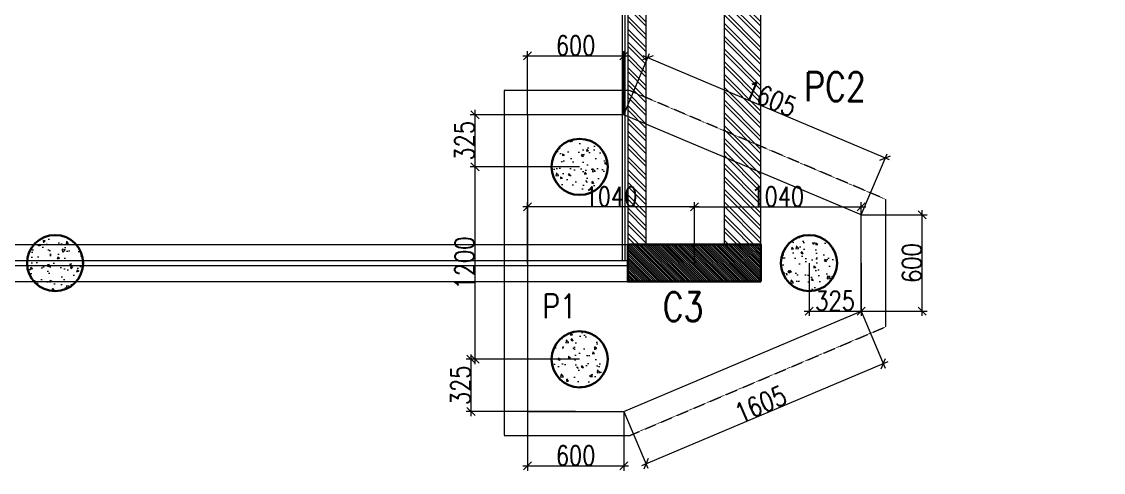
# Model space of a CAD drawing. Header units: metres. Extents: x 5205117 to 5948571, y 646915 to 1143748.
# Drawn here: x 5323873 to 5330616, y 797072 to 799882 of the extents above; entities that cross this region are included whole.
import ezdxf

# ---------------------------------------------------------------- set-up
doc = ezdxf.new("R2010")
doc.units = ezdxf.units.M
doc.header["$MEASUREMENT"] = 0
doc.header["$PDMODE"] = 35
doc.header["$PDSIZE"] = 10
doc.linetypes.add('DASHED', pattern=[0.75, 0.5, -0.25])
doc.linetypes.add('HIDDEN', pattern=[0.375, 0.25, -0.125])
doc.layers.get('0').update_dxf_attribs({"color": 1, "linetype": 'DASHED', "lineweight": 30})
doc.layers.add('A-GF', color=8, linetype='Continuous', lineweight=0, transparency=0.5)
for name, color, linetype, lineweight in [('dim start point', 10, 'Continuous', 0), ('S-COLUMN & WALL', 5, 'Continuous', 30), ('S-COLUMN_H', 250, 'Continuous', 0), ('S-FOUND-EXCAVATION', 253, 'HIDDEN', 0), ('S-FOUND-FOOTING', 7, 'Continuous', 15), ('S-PILE', 96, 'Continuous', 30), ('S-TEXT', 7, 'Continuous', 0), ('S-TEXT COL.', 1, 'Continuous', 0), ('S-TEXT PILE', 7, 'Continuous', 0)]:
    doc.layers.add(name, color=color, linetype=linetype, lineweight=lineweight)
doc.styles.add('C-ROOM', font='arial.ttf')
doc.styles.add('SETU 1', font='romans.shx', dxfattribs={"width": 0.8})
doc.dimstyles.new('A-DIM 100', dxfattribs={"dimscale": 100, "dimtxt": 2.5, "dimasz": 1.5, "dimexe": 1, "dimexo": 1, "dimgap": 0.5, "dimtad": 1, "dimdec": 0, "dimrnd": 5, "dimzin": 3, "dimdsep": 46, "dimtxsty": 'C-ROOM', "dimblk1": 'ARCHTICK', "dimblk2": 'ARCHTICK', "dimsah": 1, "dimcen": 1.5, "dimdle": 1, "dimclrd": 256, "dimclre": 256, "dimclrt": 256, "dimadec": 0, "dimazin": 0, "dimtfac": 0.6, "dimtdec": 0, "dimtofl": 0, "dimtmove": 1, "dimatfit": 3, "dimfxl": 1, "dimtolj": 1, "dimtzin": 0, "dimlwd": -1, "dimlwe": -1, "dimarcsym": 0})

# ---------------------------------------------------------------- blocks, each defined once
blk = doc.blocks.new('GBFB')
at = {"layer": 'A-GF', "ltscale": 5}
h = blk.add_hatch(dxfattribs=at)
h.set_pattern_fill('ANSI32', color=256, scale=150)
h.set_pattern_definition([(45, (2305818.317735393, 430359.1083499617), (-39.7747564417433, 39.7747564417433), []), (45, (2305844.834239643, 430359.1083499617), (-39.7747564417433, 39.7747564417433), [])])
h.paths.add_polyline_path([(2613559.22199503, 713331.9033151702), (2613559.22199503, 714066.9033151699), (2618134.221995029, 714066.9033151697), (2618134.221995029, 713331.9033151702), (2618364.22199503, 713331.9033151702), (2618364.22199503, 713951.9033151697), (2621064.221995032, 713951.9033151699), (2621064.221995032, 713331.9033151702), (2621294.221995032, 713331.9033151702), (2621294.221995032, 714181.9033151697), (2612581.72199503, 714181.9033151699), (2612581.72199503, 714081.9033151702), (2612481.72199503, 714081.9033151702), (2612481.72199503, 714181.9033151702), (2611504.22199503, 714181.9033151699), (2611504.22199503, 712216.9033151701), (2613559.22199503, 712216.9033151701), (2613559.22199503, 712331.9033151701), (2611734.22199503, 712331.9033151701), (2611734.22199503, 713951.9033151697), (2613329.22199503, 713951.9033151697), (2613329.22199503, 713331.9033151702)])
h.paths.add_polyline_path([(2622409.221995032, 713556.90331517), (2622614.22199503, 713556.90331517), (2622614.22199503, 713951.9033151701), (2622409.221995032, 713951.9033151701)], flags=16)
h.paths.add_polyline_path([(2623099.221995032, 714181.9033151701), (2623099.221995032, 713951.9033151701), (2622729.22199503, 713951.9033151701), (2622729.22199503, 713556.9033151701), (2623099.221995032, 713556.9033151701), (2623099.221995032, 713441.9033151701), (2622409.221995032, 713441.9033151701), (2622409.221995032, 713331.9033151702), (2622294.221995032, 713331.9033151702), (2622294.221995032, 714181.9033151701)], flags=17)
h.paths.add_polyline_path([(2630534.22199503, 706806.9033151697), (2628524.22199503, 706806.9033151697), (2628524.22199503, 706181.9033151697), (2628409.22199503, 706181.9033151697), (2628409.22199503, 707036.9033151699), (2630764.22199503, 707036.9033151699), (2630764.22199503, 703411.9033151699), (2626104.22199503, 703411.9033151699), (2626104.22199503, 704011.9033151697), (2626704.22199503, 704011.9033151697), (2626704.22199503, 706806.9033151697), (2626104.22199503, 706806.9033151697), (2626104.22199503, 708786.9033151701), (2626934.221995029, 708786.9033151701), (2626934.221995029, 707036.9033151699), (2627384.22199503, 707036.9033151699), (2627384.22199503, 706806.9033151697), (2626934.221995029, 706806.9033151697), (2626934.221995029, 705281.9033151696), (2628524.22199503, 705281.9033151696), (2628524.22199503, 705051.9033151697), (2626934.221995029, 705051.9033151697), (2626934.221995029, 703641.9033151699), (2630534.22199503, 703641.9033151699)])
h.paths.add_polyline_path([(2626334.221995029, 714181.9033151701), (2627304.22199503, 714181.9033151701), (2627304.22199503, 713951.9033151701), (2626934.221995029, 713951.9033151701), (2626934.221995029, 711316.9033151701), (2628734.22199503, 711316.9033151701), (2628734.22199503, 711916.9033151701), (2628849.22199503, 711916.9033151701), (2628849.22199503, 711316.9033151701), (2630649.22199503, 711316.9033151701), (2630649.22199503, 711916.9033151701), (2630764.22199503, 711916.9033151699), (2630764.22199503, 711086.9033151701), (2618134.22199503, 711086.90331517), (2618134.221995029, 712331.9033151694), (2618364.22199503, 712331.9033151694), (2618364.22199503, 711316.9033151701), (2622294.221995032, 711316.9033151701), (2622294.221995032, 712431.9033151697), (2622409.221995032, 712431.9033151697), (2622409.221995032, 711316.9033151703), (2625159.22199503, 711316.9033151703), (2625159.22199503, 712531.9033151702), (2625274.22199503, 712531.9033151702), (2625274.22199503, 711316.9033151703), (2626704.22199503, 711316.9033151701), (2626704.22199503, 713441.9033151701), (2625274.22199503, 713441.9033151701), (2625274.22199503, 713331.9033151702), (2625159.22199503, 713331.9033151702), (2625159.22199503, 713556.9033151701), (2626704.22199503, 713556.9033151701), (2626704.22199503, 713951.9033151701), (2626334.221995029, 713951.9033151701)])
h.paths.add_polyline_path([(2613029.22199503, 703411.9033151699), (2613029.22199503, 704011.9033151697), (2611504.22199503, 704011.9033151697), (2611504.22199503, 703411.9033151699)])
h.paths.add_polyline_path([(2613329.22199503, 703411.9033151699), (2618964.22199503, 703411.9033151696), (2618964.22199503, 704011.9033151697), (2618134.221995029, 704011.9033151697), (2618134.221995029, 703641.9033151696), (2613559.22199503, 703641.9033151699), (2613559.22199503, 704011.9033151697), (2613329.22199503, 704011.9033151697)])
h.paths.add_polyline_path([(2618364.22199503, 703896.9033151696), (2618364.22199503, 703641.9033151696), (2618849.22199503, 703641.9033151696), (2618849.22199503, 703896.9033151696)], flags=16)
h.paths.add_polyline_path([(2611734.22199503, 703641.9033151699), (2611734.22199503, 703896.9033151699), (2612799.221995029, 703896.9033151699), (2612799.221995029, 703641.9033151699)], flags=16)
h.paths.add_polyline_path([(2618964.22199503, 706806.9033151697), (2618964.22199503, 708786.9033151701), (2618134.221995029, 708786.9033151701), (2618134.221995029, 706806.9033151697)])
h.paths.add_polyline_path([(2618849.22199503, 707036.9033151696), (2618849.22199503, 708556.9033151699), (2618364.22199503, 708556.9033151699), (2618364.22199503, 707036.9033151696)], flags=16)
h.paths.add_polyline_path([(2635594.22199503, 714181.9033151701), (2628204.22199503, 714181.9033151701), (2628204.22199503, 713951.9033151701), (2628734.22199503, 713951.9033151701), (2628734.22199503, 712816.9033151701), (2628849.22199503, 712816.9033151701), (2628849.22199503, 713951.9033151701), (2630649.22199503, 713951.9033151701), (2630649.22199503, 712916.9033151701), (2630764.22199503, 712916.9033151701), (2630764.22199503, 713951.9033151701), (2635364.221995029, 713951.9033151701), (2635364.221995029, 713581.9033151701), (2635594.22199503, 713581.9033151701)])
h.paths.add_polyline_path([(2613559.22199503, 710716.9033151702), (2613559.22199503, 711316.9033151701), (2611504.22199503, 711316.9033151701), (2611504.22199503, 710716.9033151702)])
h.paths.add_polyline_path([(2613329.22199503, 710831.9033151701), (2613329.22199503, 711086.9033151701), (2611734.22199503, 711086.9033151701), (2611734.22199503, 710831.9033151701)], flags=16)
h.paths.add_polyline_path([(2635364.221995029, 709856.9033151701), (2630764.22199503, 709856.9033151701), (2630764.22199503, 708556.9033151699), (2630534.22199503, 708556.9033151699), (2630534.22199503, 710086.9033151702), (2635364.221995029, 710086.9033151702), (2635364.221995029, 710456.9033151701), (2635594.22199503, 710456.9033151701), (2635594.22199503, 709856.9033151701)])
h.paths.add_polyline_path([(2626219.22199503, 707036.9033151699), (2626704.22199503, 707036.9033151699), (2626704.22199503, 708556.9033151699), (2626219.22199503, 708556.9033151699)], flags=16)
h.paths.add_polyline_path([(2637419.22199503, 709856.9033151701), (2635894.22199503, 709856.9033151701), (2635894.22199503, 710456.9033151701), (2637419.22199503, 710456.9033151701)])
h.paths.add_polyline_path([(2637189.22199503, 710086.9033151702), (2636009.22199503, 710086.9033151702), (2636009.22199503, 710341.9033151701), (2637189.22199503, 710341.9033151701)], flags=16)
h.paths.add_polyline_path([(2637419.22199503, 714181.9033151699), (2635894.22199503, 714181.9033151699), (2635894.22199503, 713581.9033151699), (2637419.22199503, 713581.9033151699)])
h.paths.add_polyline_path([(2637189.22199503, 713951.90331517), (2636009.22199503, 713951.90331517), (2636009.22199503, 713696.90331517), (2637189.22199503, 713696.90331517)], flags=16)
h.paths.add_polyline_path([(2633144.22199503, 709556.9033151702), (2633144.22199503, 708556.9033151699), (2632914.221995029, 708556.9033151699), (2632914.221995029, 709556.9033151702)], flags=0)
h.paths.add_polyline_path([(2633144.22199503, 703411.9033151699), (2632914.221995029, 703411.9033151699), (2632914.221995029, 707036.9033151699), (2633144.22199503, 707036.9033151699)])
h.paths.add_polyline_path([(2626704.22199503, 703896.9033151696), (2626219.22199503, 703896.9033151696), (2626219.22199503, 703641.9033151699), (2626704.22199503, 703641.9033151699)], flags=16)
at = {"layer": 'A-GF', "ltscale": 100}
h = blk.add_hatch(dxfattribs=at)
h.set_pattern_fill('ANSI31', color=256, scale=75)
h.set_pattern_definition([(45, (1999356.026596897, 443833.9590000218), (-6.629126073623882, 6.629126073623883), [])])
h.paths.add_polyline_path([(2626934.221995029, 708786.9033151704), (2626104.22199503, 708786.9033151702), (2626104.22199503, 708556.9033151703), (2626934.221995029, 708556.9033151704)])
at = {"layer": 'A-GF', "ltscale": 5}
for p, q in [((2618964.22199503, 708786.9033151701), (2626104.22199503, 708786.9033151701)), ((2618964.22199503, 708686.90331517), (2626104.22199503, 708686.90331517)), ((2618964.22199503, 708656.90331517), (2626104.22199503, 708656.90331517)), ((2618964.22199503, 708556.9033151699), (2626104.22199503, 708556.9033151699))]:
    blk.add_line(p, q, dxfattribs=at)
for points in [[(2630534.22199503, 706806.9033151697), (2628524.22199503, 706806.9033151697), (2628524.22199503, 706181.9033151697), (2628409.22199503, 706181.9033151697), (2628409.22199503, 707036.9033151699), (2630764.22199503, 707036.9033151699), (2630764.22199503, 703411.9033151699), (2626104.22199503, 703411.9033151699), (2626104.22199503, 704011.9033151697), (2626704.22199503, 704011.9033151697), (2626704.22199503, 706806.9033151697), (2626104.22199503, 706806.9033151697), (2626104.22199503, 708786.9033151701), (2626934.221995029, 708786.9033151701), (2626934.221995029, 707036.9033151699), (2627384.22199503, 707036.9033151699), (2627384.22199503, 706806.9033151697), (2626934.221995029, 706806.9033151697), (2626934.221995029, 705281.9033151696), (2628524.22199503, 705281.9033151696), (2628524.22199503, 705051.9033151697), (2626934.221995029, 705051.9033151697), (2626934.221995029, 703641.9033151699), (2630534.22199503, 703641.9033151699)], [(2626687.221995029, 705034.9033151697), (2628541.22199503, 705034.9033151697), (2628541.22199503, 705151.9033151696), (2628559.22199503, 705151.9033151696), (2628559.22199503, 705016.9033151696), (2626669.22199503, 705016.9033151696), (2626669.22199503, 706771.9033151701), (2626069.22199503, 706771.9033151701), (2626069.22199503, 708656.9033151703), (2626087.221995029, 708656.9033151703), (2626087.221995029, 706789.9033151701), (2626687.221995029, 706789.9033151701)], [(2626219.22199503, 707036.9033151699), (2626704.22199503, 707036.9033151699), (2626704.22199503, 708556.9033151699), (2626219.22199503, 708556.9033151699)]]:
    blk.add_lwpolyline(points, close=True, dxfattribs=at)
at = {"layer": 'A-GF', "ltscale": 5, "flags": 128}
blk.add_lwpolyline([(2626104.22199503, 708556.9033151703), (2626104.22199503, 708786.9033151702), (2626934.221995029, 708786.9033151704), (2626934.221995029, 708556.9033151704)], close=True, dxfattribs=at)
blk = doc.blocks.new('P2')
at = {"layer": 'S-PILE', "lineweight": 0}
h = blk.add_hatch(dxfattribs=at)
h.set_pattern_fill('AR-CONC', color=256, scale=20)
h.set_pattern_definition([(50, (0, 0), (143.4520365201507, -12.55042699651902), [15, -165]), (355, (0, 0), (-27.7502667226, 150.4384267400024), [12, -132]), (100.45144446, (11.9543362, -1.0458688), (115.7017693454224, 137.8879981937259), [12.74803839999999, -140.2284223999999]), (46.1842, (0, 40), (213.4482661343145, -33.10385615861531), [22.5, -247.5]), (96.63563549000003, (17.787349, 37.2413386), (186.9323891348456, 194.8237201549101), [19.1220684, -210.3427519999999]), (351.18416399, (0, 40), (186.9323890109546, 194.823720053998), [18, -198.0000002]), (21, (20, 30), (119.3814104236923, -80.52377813306776), [15, -165]), (326, (20, 30), (48.66306638431634, 145.0300090093706), [12, -132]), (71.45144474, (29.94845080000001, 23.2896852), (168.0444753459942, 64.50623056127077), [12.748038, -140.2284224]), (37.5, (0, 0), (2.431971063458133, 66.5787707662623), [0, -130.4, 0, -134, 0, -132.5]), (7.499999999999999, (0, 0), (52.61390748842972, 78.88234237647205), [0, -76.39999999999999, 0, -127.4, 0, -50.5]), (327.5, (-44.59999999999999, 0), (106.7644872344818, -4.510974346875951), [0, -50, 0, -156, 0, -207]), (317.5, (-64.6, 0), (116.6372338684772, 20.02099646646354), [0, -65, 0, -103.6, 0, -147])])
edge = h.paths.add_edge_path()
edge.add_arc((0, 0), 175, 0, 360)
at = {"layer": 'S-PILE'}
blk.add_circle((0, 0), 175, dxfattribs=at)
blk = doc.blocks.new('jhgduhguix')
at = {"layer": 'A-GF', "ltscale": 5}
h = blk.add_hatch(dxfattribs=at)
h.set_pattern_fill('ANSI32', color=256, scale=150000)
h.set_pattern_definition([(45, (-82319456.2837868, -220251060.7751663), (-39774.7564417433, 39774.7564417433), []), (45, (-82292939.77953625, -220251060.7751663), (-39774.7564417433, 39774.7564417433), [])])
h.paths.add_polyline_path([(5087447.780857086, 780270.4902853967), (5087447.780857086, 779535.4902853965), (5092022.780857086, 779535.4902853965), (5092022.780857086, 780270.4902853967), (5092252.780856132, 780270.4902853967), (5092252.780856132, 779650.4902853967), (5094952.780857086, 779650.4902853967), (5094952.780857086, 780270.4902853967), (5095182.780856132, 780270.4902853967), (5095182.780856132, 779420.4902853966), (5087217.780856132, 779420.4902853966), (5087217.780856132, 779535.4902853965), (5086917.780857086, 779535.4902853965), (5086917.780857086, 779420.4902853966), (5086470.280857086, 779420.4902853966), (5086470.280857086, 779520.4902853966), (5086370.280856132, 779520.4902853966), (5086370.280856132, 779420.4902853966), (5085392.780856132, 779420.4902853966), (5085392.780856132, 781385.4902853965), (5087447.780857086, 781385.4902853965), (5087447.780857086, 781270.4902853965), (5085622.780857086, 781270.4902853965), (5085622.780857086, 779650.4902853967), (5087217.780856132, 779650.4902853967), (5087217.780856132, 780270.4902853967)])
h.paths.add_polyline_path([(5096782.780857086, 779420.4902853966), (5096782.780857086, 779650.4902853967), (5096297.780856132, 779650.4902853967), (5096297.780856132, 780045.4902853966), (5097372.780857086, 780045.4902853966), (5097372.780857086, 780275.4902853966), (5096297.780856132, 780275.4902853966), (5096182.780856132, 780275.4902853966), (5096182.780856132, 779420.4902853966)], flags=17)
h.paths.add_polyline_path([(5104422.780856133, 786775.4902853966), (5102412.780857086, 786775.4902853966), (5102412.780857086, 787400.4902853966), (5102297.780856132, 787400.4902853966), (5102297.780856132, 786545.4902853966), (5104652.780857086, 786545.4902853966), (5104652.780857086, 790170.4902853966), (5099992.780857085, 790170.4902853966), (5099992.780857085, 789570.4902853966), (5100592.780856133, 789570.4902853966), (5100592.780856133, 786775.4902853966), (5099992.780857085, 786775.4902853966), (5099992.780857085, 784815.4902853966), (5100822.780857086, 784815.4902853966), (5100822.780857086, 786545.4902853966), (5101297.780856133, 786545.4902853966), (5101297.780856133, 786775.4902853966), (5100822.780857086, 786775.4902853966), (5100822.780857086, 788300.4902855159), (5102412.780857086, 788300.4902855159), (5102412.780857086, 788530.4902853966), (5100822.780857086, 788530.4902853966), (5100822.780857086, 789940.4902853966), (5104422.780856133, 789940.4902853966)])
h.paths.add_polyline_path([(5100222.780856133, 779420.4902853966), (5101422.780856132, 779420.4902853966), (5101422.780856132, 779650.4902853967), (5100822.780857086, 779650.4902853967), (5100822.780857086, 782400.4902853966), (5102622.780857086, 782400.4902853966), (5102622.780857086, 781600.4902853966), (5102737.780857086, 781600.4902853966), (5102737.780857086, 782400.4902853966), (5104537.780857086, 782400.4902853966), (5104537.780857086, 781600.4902853966), (5104652.780857086, 781600.4902853966), (5104652.780857086, 782515.4902853966), (5092022.780857086, 782515.4902853966), (5092022.780857086, 781270.4902853965), (5092252.780856132, 781270.4902853965), (5092252.780856132, 782285.4902853966), (5096182.780856132, 782285.4902853966), (5096182.780856132, 781175.4902855158), (5096297.780856132, 781175.4902855158), (5096297.780856132, 782285.4902853966), (5099047.780856132, 782285.4902853966), (5099047.780856132, 781075.4902853966), (5099162.780857086, 781075.4902853966), (5099162.780857086, 782285.4902853966), (5100592.780856133, 782285.4902853966), (5100592.780856133, 780275.4902853966), (5099162.780857086, 780275.4902853966), (5097972.780856133, 780275.4902853966), (5097972.780856133, 780045.4902853966), (5100592.780856133, 780045.4902853966), (5100592.780856133, 779650.4902853967), (5100222.780856133, 779650.4902853967)])
h.paths.add_polyline_path([(5086917.780857086, 790170.4902853966), (5086917.780857086, 789570.4902853966), (5085392.780856132, 789570.4902853966), (5085392.780856132, 790170.4902853966)])
h.paths.add_polyline_path([(5087217.780856132, 790170.4902853966), (5092852.780857086, 790170.4902853966), (5092852.780857086, 789570.4902853966), (5092022.780857086, 789570.4902853966), (5092022.780857086, 789940.4902853966), (5087447.780857086, 789940.4902853966), (5087447.780857086, 789570.4902853966), (5087217.780856132, 789570.4902853966)])
h.paths.add_polyline_path([(5092252.780856132, 789685.4902853966), (5092252.780856132, 789940.4902853966), (5092737.780857087, 789940.4902853966), (5092737.780857087, 789685.4902853966)], flags=16)
h.paths.add_polyline_path([(5085622.780857086, 789940.4902853966), (5085622.780857086, 789685.4902853966), (5086687.780857086, 789685.4902853966), (5086687.780857086, 789940.4902853966)], flags=16)
h.paths.add_polyline_path([(5092852.780857086, 786775.4902853966), (5092852.780857086, 784815.4902853966), (5092022.780857086, 784815.4902853966), (5092022.780857086, 786775.4902853966)])
h.paths.add_polyline_path([(5092737.780857087, 786545.4902853966), (5092737.780857087, 785045.4902853965), (5092252.780856132, 785045.4902853965), (5092252.780856132, 786545.4902853966)], flags=16)
h.paths.add_polyline_path([(5109482.780857086, 779420.4902853966), (5102022.780857086, 779420.4902853966), (5102022.780857086, 779650.4902853967), (5102622.780857086, 779650.4902853967), (5102622.780857086, 780750.4902853967), (5102737.780857086, 780750.4902853967), (5102737.780857086, 779650.4902853967), (5104537.780857086, 779650.4902853967), (5104537.780857086, 780600.4902853967), (5104652.780857086, 780600.4902853967), (5104652.780857086, 779650.4902853967), (5109252.780856133, 779650.4902853967), (5109252.780856133, 780020.4902853966), (5109482.780857086, 780020.4902853966)])
h.paths.add_polyline_path([(5087447.780857086, 782885.4902853966), (5087447.780857086, 782285.4902853966), (5085392.780856132, 782285.4902853966), (5085392.780856132, 782885.4902853966)])
h.paths.add_polyline_path([(5087217.780856132, 782770.4902853966), (5087217.780856132, 782515.4902853966), (5085622.780857086, 782515.4902853966), (5085622.780857086, 782770.4902853966)], flags=16)
h.paths.add_polyline_path([(5109252.780856133, 783745.4902853966), (5104652.780857086, 783745.4902853966), (5104652.780857086, 785045.4902853965), (5104422.780856133, 785045.4902853965), (5104422.780856133, 783515.4902853966), (5109252.780856133, 783515.4902853966), (5109252.780856133, 783145.4902853966), (5109482.780857086, 783145.4902853966), (5109482.780857086, 783745.4902853966)])
h.paths.add_polyline_path([(5100107.780857086, 786545.4902853966), (5100592.780856133, 786545.4902853966), (5100592.780856133, 785045.4902853965), (5100107.780857086, 785045.4902853965)], flags=16)
h.paths.add_polyline_path([(5111307.780856132, 783745.4902853966), (5109782.780857086, 783745.4902853966), (5109782.780857086, 783145.4902853966), (5111307.780856132, 783145.4902853966)])
h.paths.add_polyline_path([(5111077.780857086, 783515.4902853966), (5109897.780857086, 783515.4902853966), (5109897.780857086, 783260.4902853965), (5111077.780857086, 783260.4902853965)], flags=16)
h.paths.add_polyline_path([(5111307.780856132, 779420.4902853966), (5109782.780857086, 779420.4902853966), (5109782.780857086, 780020.4902853966), (5111307.780856132, 780020.4902853966)])
h.paths.add_polyline_path([(5111077.780857086, 779650.4902853967), (5109897.780857086, 779650.4902853967), (5109897.780857086, 779905.4902853966), (5111077.780857086, 779905.4902853966)], flags=16)
h.paths.add_polyline_path([(5107032.780857086, 784045.4902853966), (5107032.780857086, 785045.4902853965), (5106802.780856132, 785045.4902853965), (5106802.780856132, 784045.4902853966)], flags=17)
h.paths.add_polyline_path([(5107032.780857086, 790170.4902853966), (5106802.780856132, 790170.4902853966), (5106802.780856132, 786545.4902853966), (5107032.780857086, 786545.4902853966)])
h.paths.add_polyline_path([(5100592.780856133, 789685.4902853966), (5100107.780857086, 789685.4902853966), (5100107.780857086, 789940.4902853966), (5100592.780856133, 789940.4902853966)], flags=16)
blk = doc.blocks.new('_Oblique')
at = {"color": 0, "linetype": 'ByBlock', "lineweight": -2}
blk.add_line((-0.5, -0.5), (0.5, 0.5), dxfattribs=at)
blk = doc.blocks.new('*D594')
at = {"layer": 'Defpoints', "color": 0, "transparency": 16777216}
for p in [(5327776.013120014, 799655.9663963642), (5327626.349631287, 799301.5306052396), (5329106.486009561, 798676.5305919442)]:
    blk.add_point(p, dxfattribs=at)
at = {"layer": 'S-TEXT', "color": 9, "transparency": 16777216}
for p, q in [((5327626.349631287, 799301.5306052396), (5327787.683129606, 799683.603524944)), ((5329106.486009561, 798676.5305919442), (5329267.81950788, 799058.6035116487))]:
    blk.add_line(p, q, dxfattribs=at)
at = {"layer": 'S-TEXT', "transparency": 16777216}
blk.add_line((5329283.78662687, 799019.2963734783), (5327748.375991435, 799667.636405955), dxfattribs=at)
at = {"layer": 'S-TEXT', "transparency": 16777216, "xscale": 50, "yscale": 50, "zscale": 50}
for p, rotation in [((5327776.013120014, 799655.9663963642), 157.107689334006), ((5329256.14949829, 799030.9663830689), 337.107689334006)]:
    blk.add_blockref('_Oblique', p, dxfattribs=dict(at, rotation=rotation))
at = {"layer": 'S-TEXT', "color": 0, "lineweight": 0, "transparency": 16777216, "insert": (5328541.366329932, 799403.3468349733), "char_height": 120, "attachment_point": 5, "rotation": 337.107689334006, "style": 'SETU 1'}
blk.add_mtext('\\A1;1605', dxfattribs=at)
blk = doc.blocks.new('*D595')
at = {"layer": 'Defpoints', "color": 0, "transparency": 16777216}
for p in [(5329106.486009561, 798076.5305919442), (5327626.349631287, 797451.5306052403), (5327764.45672493, 797124.4628648439)]:
    blk.add_point(p, dxfattribs=at)
at = {"layer": 'S-TEXT', "color": 9, "transparency": 16777216}
for p, q in [((5329106.486009561, 798076.5305919442), (5329256.263112373, 797721.82572279)), ((5327626.349631287, 797451.5306052403), (5327776.126734098, 797096.8257360858))]:
    blk.add_line(p, q, dxfattribs=at)
at = {"layer": 'S-TEXT', "transparency": 16777216}
blk.add_line((5329272.230231963, 797761.1328607172), (5327736.819596172, 797112.7928556748), dxfattribs=at)
at = {"layer": 'S-TEXT', "transparency": 16777216, "xscale": 50, "yscale": 50, "zscale": 50}
for p, rotation in [((5329244.593103204, 797749.4628515479), 22.89230979239838), ((5327764.45672493, 797124.4628648439), 202.8923097923984)]:
    blk.add_blockref('_Oblique', p, dxfattribs=dict(at, rotation=rotation))
at = {"layer": 'S-TEXT', "color": 0, "lineweight": 0, "transparency": 16777216, "insert": (5328479.2398942, 797496.8433038387), "char_height": 120, "attachment_point": 5, "rotation": 22.892309792398407, "style": 'SETU 1'}
blk.add_mtext('\\A1;1605', dxfattribs=at)
blk = doc.blocks.new('*D596')
at = {"layer": 'Defpoints', "color": 0, "transparency": 16777216}
for p in [(5329106.486009565, 798676.5305919443), (5329487.184139253, 798676.5305919443), (5329106.486009565, 798076.5305919446)]:
    blk.add_point(p, dxfattribs=at)
at = {"layer": 'S-TEXT', "transparency": 16777216}
blk.add_line((5329487.184139253, 798046.5305919446), (5329487.184139253, 798706.5305919443), dxfattribs=at)
at = {"layer": 'S-TEXT', "color": 9, "transparency": 16777216}
for p, q in [((5329106.486009565, 798676.5305919443), (5329517.184139254, 798676.5305919443)), ((5329106.486009565, 798076.5305919446), (5329517.184139254, 798076.5305919446))]:
    blk.add_line(p, q, dxfattribs=at)
at = {"layer": 'S-TEXT', "transparency": 16777216, "xscale": 50, "yscale": 50, "zscale": 50}
for p, rotation in [((5329487.184139253, 798676.5305919443), 90), ((5329487.184139253, 798076.5305919446), 270)]:
    blk.add_blockref('_Oblique', p, dxfattribs=dict(at, rotation=rotation))
at = {"layer": 'S-TEXT', "color": 0, "lineweight": 0, "transparency": 16777216, "insert": (5329422.184139253, 798376.5305919428), "char_height": 120, "attachment_point": 5, "rotation": 90, "style": 'SETU 1'}
blk.add_mtext('\\A1;600', dxfattribs=at)
blk = doc.blocks.new('*D592')
at = {"layer": 'Defpoints', "color": 0, "transparency": 16777216}
for p in [(5326699.146446501, 798976.5305970912), (5327351.486009566, 798976.5305970912), (5327351.486009564, 797776.5305970912)]:
    blk.add_point(p, dxfattribs=at)
at = {"layer": 'S-TEXT', "color": 9, "transparency": 16777216}
for p, q in [((5327351.486009566, 798976.5305970912), (5326669.146446501, 798976.5305970912)), ((5327351.486009564, 797776.5305970912), (5326669.146446501, 797776.5305970912))]:
    blk.add_line(p, q, dxfattribs=at)
at = {"layer": 'S-TEXT', "transparency": 16777216}
blk.add_line((5326699.146446501, 797746.5305970913), (5326699.146446501, 799006.5305970913), dxfattribs=at)
at = {"layer": 'S-TEXT', "transparency": 16777216, "xscale": 50, "yscale": 50, "zscale": 50}
for p, rotation in [((5326699.146446501, 798976.5305970912), 90), ((5326699.146446501, 797776.5305970912), 270)]:
    blk.add_blockref('_Oblique', p, dxfattribs=dict(at, rotation=rotation))
at = {"layer": 'S-TEXT', "color": 0, "lineweight": 0, "transparency": 16777216, "insert": (5326634.1464465, 798376.5305970894), "char_height": 120, "attachment_point": 5, "rotation": 90, "style": 'SETU 1'}
blk.add_mtext('\\A1;1200', dxfattribs=at)
blk = doc.blocks.new('*D597')
at = {"layer": 'Defpoints', "color": 0, "transparency": 16777216}
for p in [(5327026.349582991, 797451.5306052399), (5327626.349631287, 797451.5306052399), (5327626.349631287, 797111.6748434375)]:
    blk.add_point(p, dxfattribs=at)
at = {"layer": 'S-TEXT', "color": 9, "transparency": 16777216}
for p, q in [((5327026.349582991, 797451.5306052399), (5327026.349582991, 797081.6748434375)), ((5327626.349631287, 797451.5306052399), (5327626.349631287, 797081.6748434375))]:
    blk.add_line(p, q, dxfattribs=at)
at = {"layer": 'S-TEXT', "transparency": 16777216}
blk.add_line((5326996.34958299, 797111.6748434375), (5327656.349631285, 797111.6748434375), dxfattribs=at)
at = {"layer": 'S-TEXT', "transparency": 16777216, "xscale": 50, "yscale": 50, "zscale": 50, "rotation": 180}
blk.add_blockref('_Oblique', (5327026.349582991, 797111.6748434375), dxfattribs=at)
at = {"layer": 'S-TEXT', "transparency": 16777216, "xscale": 50, "yscale": 50, "zscale": 50}
blk.add_blockref('_Oblique', (5327626.349631287, 797111.6748434375), dxfattribs=at)
at = {"layer": 'S-TEXT', "color": 0, "lineweight": 0, "transparency": 16777216, "insert": (5327326.349607138, 797176.6748434375), "char_height": 120, "attachment_point": 5, "style": 'SETU 1'}
blk.add_mtext('\\A1;600', dxfattribs=at)
blk = doc.blocks.new('*D598')
at = {"layer": 'Defpoints', "color": 0, "transparency": 16777216}
for p in [(5327626.349631287, 799668.5007908933), (5327026.349582991, 799301.5306052398), (5327626.349631287, 799301.5306052398)]:
    blk.add_point(p, dxfattribs=at)
at = {"layer": 'S-TEXT', "transparency": 16777216}
blk.add_line((5326996.349582991, 799668.5007908933), (5327656.349631285, 799668.5007908933), dxfattribs=at)
at = {"layer": 'S-TEXT', "color": 9, "transparency": 16777216}
for p, q in [((5327026.349582991, 799301.5306052398), (5327026.349582991, 799698.5007908932)), ((5327626.349631287, 799301.5306052398), (5327626.349631287, 799698.5007908932))]:
    blk.add_line(p, q, dxfattribs=at)
at = {"layer": 'S-TEXT', "transparency": 16777216, "xscale": 50, "yscale": 50, "zscale": 50, "rotation": 180}
blk.add_blockref('_Oblique', (5327026.349582991, 799668.5007908933), dxfattribs=at)
at = {"layer": 'S-TEXT', "transparency": 16777216, "xscale": 50, "yscale": 50, "zscale": 50}
blk.add_blockref('_Oblique', (5327626.349631287, 799668.5007908933), dxfattribs=at)
at = {"layer": 'S-TEXT', "color": 0, "lineweight": 0, "transparency": 16777216, "insert": (5327326.349607139, 799733.5007908933), "char_height": 120, "attachment_point": 5, "style": 'SETU 1'}
blk.add_mtext('\\A1;600', dxfattribs=at)
blk = doc.blocks.new('*D599')
at = {"layer": 'Defpoints', "color": 0, "transparency": 16777216}
for p in [(5327026.349582991, 798727.2082709946), (5327026.349582991, 798376.5306052397), (5328066.486009562, 798376.5305919461)]:
    blk.add_point(p, dxfattribs=at)
at = {"layer": 'S-TEXT', "transparency": 16777216}
blk.add_line((5328096.486009562, 798727.2082709946), (5326996.34958299, 798727.2082709946), dxfattribs=at)
at = {"layer": 'S-TEXT', "color": 9, "transparency": 16777216}
for p, q in [((5327026.349582991, 798376.5306052397), (5327026.349582991, 798757.2082709945)), ((5328066.486009562, 798376.5305919461), (5328066.486009562, 798757.2082709945))]:
    blk.add_line(p, q, dxfattribs=at)
at = {"layer": 'S-TEXT', "transparency": 16777216, "xscale": 50, "yscale": 50, "zscale": 50, "rotation": 180}
blk.add_blockref('_Oblique', (5327026.349582991, 798727.2082709946), dxfattribs=at)
at = {"layer": 'S-TEXT', "transparency": 16777216, "xscale": 50, "yscale": 50, "zscale": 50}
blk.add_blockref('_Oblique', (5328066.486009562, 798727.2082709946), dxfattribs=at)
at = {"layer": 'S-TEXT', "color": 0, "lineweight": 0, "transparency": 16777216, "insert": (5327546.417796277, 798792.2082709946), "char_height": 120, "attachment_point": 5, "style": 'SETU 1'}
blk.add_mtext('\\A1;1040', dxfattribs=at)
blk = doc.blocks.new('*D600')
at = {"layer": 'Defpoints', "color": 0, "transparency": 16777216}
for p in [(5329106.486009562, 798727.2082709944), (5328066.486009562, 798376.5305919461), (5329106.486009562, 798376.530591944)]:
    blk.add_point(p, dxfattribs=at)
at = {"layer": 'S-TEXT', "transparency": 16777216}
blk.add_line((5328036.486009563, 798727.2082709944), (5329136.486009562, 798727.2082709944), dxfattribs=at)
at = {"layer": 'S-TEXT', "color": 9, "transparency": 16777216}
for p, q in [((5328066.486009562, 798376.5305919461), (5328066.486009562, 798757.2082709944)), ((5329106.486009562, 798376.530591944), (5329106.486009562, 798757.2082709944))]:
    blk.add_line(p, q, dxfattribs=at)
at = {"layer": 'S-TEXT', "transparency": 16777216, "xscale": 50, "yscale": 50, "zscale": 50, "rotation": 180}
blk.add_blockref('_Oblique', (5328066.486009562, 798727.2082709944), dxfattribs=at)
at = {"layer": 'S-TEXT', "transparency": 16777216, "xscale": 50, "yscale": 50, "zscale": 50}
blk.add_blockref('_Oblique', (5329106.486009562, 798727.2082709944), dxfattribs=at)
at = {"layer": 'S-TEXT', "color": 0, "lineweight": 0, "transparency": 16777216, "insert": (5328586.486009562, 798792.2082709944), "char_height": 120, "attachment_point": 5, "style": 'SETU 1'}
blk.add_mtext('\\A1;1040', dxfattribs=at)
blk = doc.blocks.new('*D601')
at = {"layer": 'Defpoints', "color": 0, "transparency": 16777216}
for p in [(5327351.486009564, 797776.5305970912), (5326674.146446504, 797451.5306052404), (5327326.486009564, 797451.5306052404)]:
    blk.add_point(p, dxfattribs=at)
at = {"layer": 'S-TEXT', "color": 9, "transparency": 16777216}
for p, q in [((5327351.486009564, 797776.5305970912), (5326644.146446503, 797776.5305970912)), ((5327326.486009564, 797451.5306052404), (5326644.146446503, 797451.5306052404))]:
    blk.add_line(p, q, dxfattribs=at)
at = {"layer": 'S-TEXT', "transparency": 16777216}
blk.add_line((5326674.146446504, 797806.5305970912), (5326674.146446504, 797421.5306052404), dxfattribs=at)
at = {"layer": 'S-TEXT', "transparency": 16777216, "xscale": 50, "yscale": 50, "zscale": 50}
for p, rotation in [((5326674.146446504, 797776.5305970912), 90), ((5326674.146446504, 797451.5306052404), 270)]:
    blk.add_blockref('_Oblique', p, dxfattribs=dict(at, rotation=rotation))
at = {"layer": 'S-TEXT', "color": 0, "lineweight": 0, "transparency": 16777216, "insert": (5326609.146446503, 797614.030601164), "char_height": 120, "attachment_point": 5, "rotation": 90, "style": 'SETU 1'}
blk.add_mtext('\\A1;325', dxfattribs=at)
blk = doc.blocks.new('*D593')
at = {"layer": 'Defpoints', "color": 0, "transparency": 16777216}
for p in [(5326699.146446506, 799301.5305786482), (5327351.486009564, 799301.5305786482), (5327351.486009564, 798976.5305867973)]:
    blk.add_point(p, dxfattribs=at)
at = {"layer": 'S-TEXT', "transparency": 16777216}
blk.add_line((5326699.146446506, 798946.5305867973), (5326699.146446506, 799331.5305786481), dxfattribs=at)
at = {"layer": 'S-TEXT', "color": 9, "transparency": 16777216}
for p, q in [((5327351.486009564, 799301.5305786482), (5326669.146446506, 799301.5305786482)), ((5327351.486009564, 798976.5305867973), (5326669.146446506, 798976.5305867973))]:
    blk.add_line(p, q, dxfattribs=at)
at = {"layer": 'S-TEXT', "transparency": 16777216, "xscale": 50, "yscale": 50, "zscale": 50}
for p, rotation in [((5326699.146446506, 799301.5305786482), 90), ((5326699.146446506, 798976.5305867973), 270)]:
    blk.add_blockref('_Oblique', p, dxfattribs=dict(at, rotation=rotation))
at = {"layer": 'S-TEXT', "color": 0, "lineweight": 0, "transparency": 16777216, "insert": (5326634.146446506, 799139.0305827209), "char_height": 120, "attachment_point": 5, "rotation": 90, "style": 'SETU 1'}
blk.add_mtext('\\A1;325', dxfattribs=at)
blk = doc.blocks.new('*D602')
at = {"layer": 'Defpoints', "color": 0, "transparency": 16777216}
for p in [(5328781.486009562, 798376.530591944), (5329106.486009562, 798376.530591944), (5329106.486009562, 798076.5305919439)]:
    blk.add_point(p, dxfattribs=at)
at = {"layer": 'S-TEXT', "color": 9, "transparency": 16777216}
for p, q in [((5328781.486009562, 798376.530591944), (5328781.486009562, 798046.5305919439)), ((5329106.486009562, 798376.530591944), (5329106.486009562, 798046.5305919439))]:
    blk.add_line(p, q, dxfattribs=at)
at = {"layer": 'S-TEXT', "transparency": 16777216}
blk.add_line((5328751.486009561, 798076.5305919439), (5329136.486009562, 798076.5305919439), dxfattribs=at)
at = {"layer": 'S-TEXT', "transparency": 16777216, "xscale": 50, "yscale": 50, "zscale": 50, "rotation": 180}
blk.add_blockref('_Oblique', (5328781.486009562, 798076.5305919439), dxfattribs=at)
at = {"layer": 'S-TEXT', "transparency": 16777216, "xscale": 50, "yscale": 50, "zscale": 50}
blk.add_blockref('_Oblique', (5329106.486009562, 798076.5305919439), dxfattribs=at)
at = {"layer": 'S-TEXT', "color": 0, "lineweight": 0, "transparency": 16777216, "insert": (5328943.986009562, 798141.530591944), "char_height": 120, "attachment_point": 5, "style": 'SETU 1'}
blk.add_mtext('\\A1;325', dxfattribs=at)

msp = doc.modelspace()

# ---------------------------------------------------------------- hatches: boundary and pattern name
at = {"layer": 'S-COLUMN_H'}
h = msp.add_hatch(color=256, dxfattribs=at)
h.dxf.hatch_style = 1
h.paths.add_polyline_path([(5328481.486001935, 798261.5305919459), (5328481.486001935, 798491.5305919459), (5327651.486001935, 798491.5305919459), (5327651.486001935, 798261.5305919459)])

# ---------------------------------------------------------------- linework, layer by layer
at = {"layer": 'S-COLUMN & WALL', "color": 5}
msp.add_lwpolyline([(5328481.486001935, 798261.5305919459), (5328481.486001935, 798491.5305919459), (5327651.486001935, 798491.5305919459), (5327651.486001935, 798261.5305919459)], close=True, dxfattribs=at)
at = {"layer": 'S-FOUND-EXCAVATION'}
msp.add_lwpolyline([(5329261.12831153, 798772.9657809857), (5327663.595725229, 799451.5306052136), (5326880.991884959, 799451.5306052136), (5326880.991884958, 797301.5306052137), (5327663.595723914, 797301.5306052137), (5329261.12831153, 797980.0954010759)], close=True, dxfattribs=at)
at = {"layer": 'S-FOUND-FOOTING', "color": 202}
msp.add_lwpolyline([(5329106.486009562, 798676.530591944), (5327626.349631287, 799301.5306052398), (5327026.349582991, 799301.5306052398), (5327026.349582991, 797451.5306052399), (5327626.349631287, 797451.5306052399), (5329106.486009562, 798076.5305919442), (5329106.486009562, 798676.530591944)], dxfattribs=at)

# ---------------------------------------------------------------- block references
at = {"layer": 'A-GF', "xscale": -1, "rotation": 180}
msp.add_blockref('GBFB', (2701547.264006906, 1507048.433907116), dxfattribs=at)
at = {"layer": 'dim start point', "color": 12}
msp.add_blockref('jhgduhguix', (227658.7051458024, 13466.04030654894), dxfattribs=at)
at = {"layer": 'S-PILE'}
for p, rotation in [((5327351.486009563, 798976.5305970907), 270), ((5324081.486001935, 798376.5305919462), 180), ((5328781.486009562, 798376.530591944), 270), ((5327351.486009562, 797776.5305970908), 270)]:
    msp.add_blockref('P2', p, dxfattribs=dict(at, rotation=rotation))

# ---------------------------------------------------------------- texts
at = {"layer": 'S-TEXT COL.', "color": 7, "style": 'SETU 1', "width": 0.8}
msp.add_text('PC2', height=180, dxfattribs=at).set_placement((5328751.894313706, 799386.6592957705))
at = {"layer": 'S-TEXT COL.', "color": 1, "true_color": 0xe61414, "style": 'SETU 1', "width": 0.8}
msp.add_text('C3', height=180, dxfattribs=at).set_placement((5327869.597907001, 798014.4435825741))
at = {"layer": 'S-TEXT PILE', "style": 'SETU 1', "width": 0.8}
msp.add_text('P1', height=150, dxfattribs=at).set_placement((5327120.805901363, 798033.0256469819))

# ---------------------------------------------------------------- dimensions: what is measured, and where the dimension line sits
at = {"layer": 'S-TEXT', "lineweight": 0}
for p1, p2, distance, picture, middle in [((5327026.349582991, 799301.5306052398), (5327626.349631287, 799301.5306052398), 366.9701856535394, '*D598', (5327326.349607139, 799733.5007908933)), ((5329106.486009562, 798676.530591944), (5327626.349631287, 799301.5306052398), -384.73872938385654, '*D594', (5328541.366329932, 799403.3468349733)), ((5327351.486009562, 797776.5305970908), (5327351.486009563, 798976.5305970907), 652.3395630624145, '*D592', (5326634.1464465, 798376.5305970894)), ((5329106.486009562, 798076.5305919442), (5329106.486009562, 798676.530591944), -380.69812969025224, '*D596', (5329422.184139253, 798376.5305919428)), ((5329106.486009562, 798076.5305919442), (5327626.349631287, 797451.5306052399), 355.03081010262116, '*D595', (5328479.2398942, 797496.8433038387)), ((5327026.349582991, 797451.5306052399), (5327626.349631287, 797451.5306052399), -339.85576180240605, '*D597', (5327326.349607138, 797176.6748434375))]:
    dim = msp.add_aligned_dim(p1=p1, p2=p2, distance=distance, dimstyle='A-DIM 100', override={"dimtxt": 1.199999999999999, "dimasz": 0.5, "dimexe": 0.3, "dimexo": 0, "dimgap": 0.05, "dimtxsty": 'SETU 1', "dimblk1": 'Oblique', "dimblk2": 'Oblique', "dimdle": 0.3, "dimclre": 9, "dimclrt": 0}, dxfattribs=at)
    dim.commit()
    dim.dimension.update_dxf_attribs({"geometry": picture, "text_midpoint": middle})
for base, p1, p2, angle, picture, middle in [((5326699.146446506, 799301.5305786482), (5327351.486009562, 798976.5305867968), (5327351.486009562, 799301.5305786477), 90, '*D593', (5326634.146446506, 799139.0305827209)), ((5326674.146446504, 797451.5306052404), (5327351.486009562, 797776.5305970908), (5327326.486009562, 797451.5306052399), 270, '*D601', (5326609.146446503, 797614.030601164))]:
    dim = msp.add_linear_dim(base=base, p1=p1, p2=p2, angle=angle, dimstyle='A-DIM 100', override={"dimtxt": 1.199999999999999, "dimasz": 0.5, "dimexe": 0.3, "dimexo": 0, "dimgap": 0.05, "dimtxsty": 'SETU 1', "dimblk1": 'Oblique', "dimblk2": 'Oblique', "dimdle": 0.3, "dimclre": 9, "dimclrt": 0}, dxfattribs=at)
    dim.commit()
    dim.dimension.update_dxf_attribs({"geometry": picture, "text_midpoint": middle})
for base, p1, p2, picture, middle in [((5327026.349582991, 798727.2082709946), (5328066.486009562, 798376.5305919461), (5327026.349582991, 798376.5306052397), '*D599', (5327546.417796277, 798792.2082709946)), ((5329106.486009562, 798727.2082709944), (5328066.486009562, 798376.5305919461), (5329106.486009562, 798376.530591944), '*D600', (5328586.486009562, 798792.2082709944)), ((5329106.486009562, 798076.5305919439), (5328781.486009562, 798376.530591944), (5329106.486009562, 798376.530591944), '*D602', (5328943.986009562, 798141.530591944))]:
    dim = msp.add_linear_dim(base=base, p1=p1, p2=p2, dimstyle='A-DIM 100', override={"dimtxt": 1.199999999999999, "dimasz": 0.5, "dimexe": 0.3, "dimexo": 0, "dimgap": 0.05, "dimtxsty": 'SETU 1', "dimblk1": 'Oblique', "dimblk2": 'Oblique', "dimdle": 0.3, "dimclre": 9, "dimclrt": 0}, dxfattribs=at)
    dim.commit()
    dim.dimension.update_dxf_attribs({"geometry": picture, "text_midpoint": middle})

doc.saveas('drawing.dxf')
